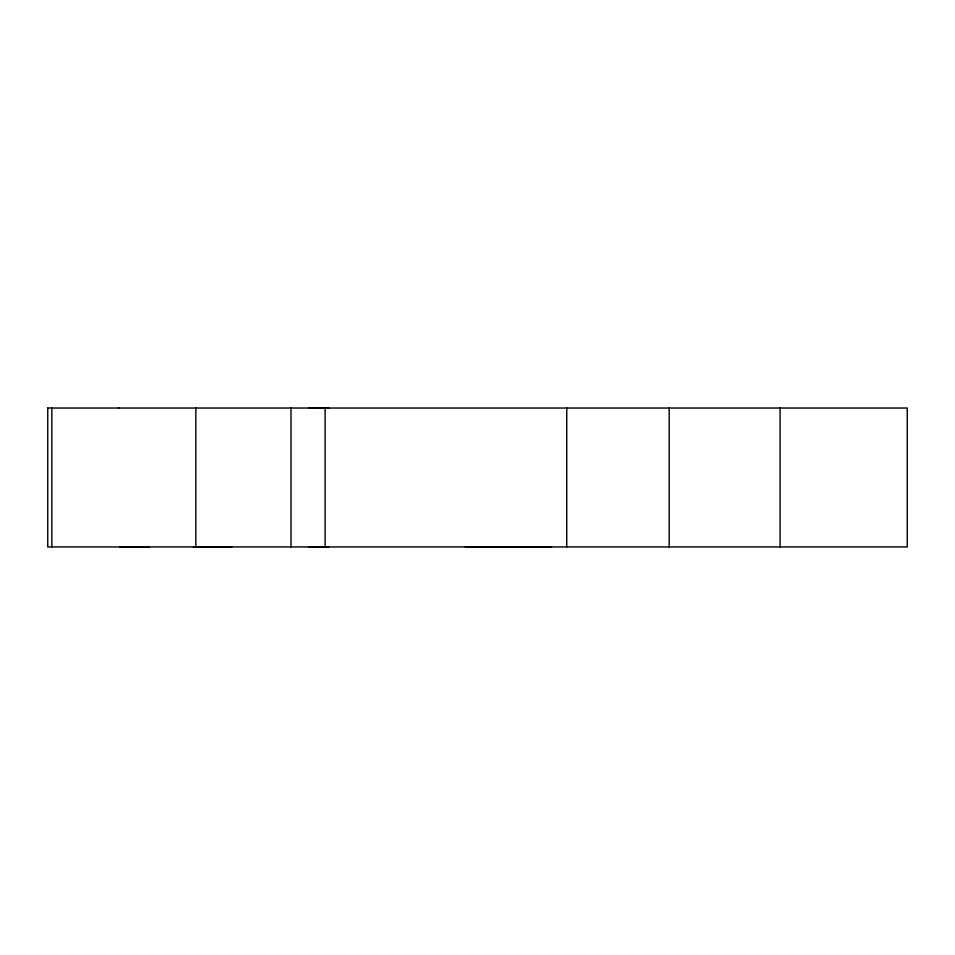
<?xml version="1.0" encoding="UTF-8"?>
<svg xmlns="http://www.w3.org/2000/svg" width="955" height="955" viewBox="0 0 955 955"><rect width="100%" height="100%" fill="white"/><g stroke="black" fill="none" stroke-linecap="round" stroke-linejoin="round"><path stroke-width="1.43" d="M51.845 546.94L51.845 408.036M780.092 546.94L780.092 408.048M197.494 546.726L193.399 546.929L231.898 546.738M119.602 546.94L149.314 546.738M308.489 408.072L328.795 408.048M308.489 546.964L328.795 546.94M465.204 546.738L551.536 546.94M118.48 408.036L119.339 408.048M669.204 408.048L669.216 546.94M566.733 408.048L566.745 546.929M325.13 408.036L325.13 546.929M290.988 408.072L290.988 546.964M195.835 408.06L195.835 546.952M47.75 408.036L47.75 546.94L907.25 546.94L907.25 408.036L47.75 408.036"/></g></svg>
